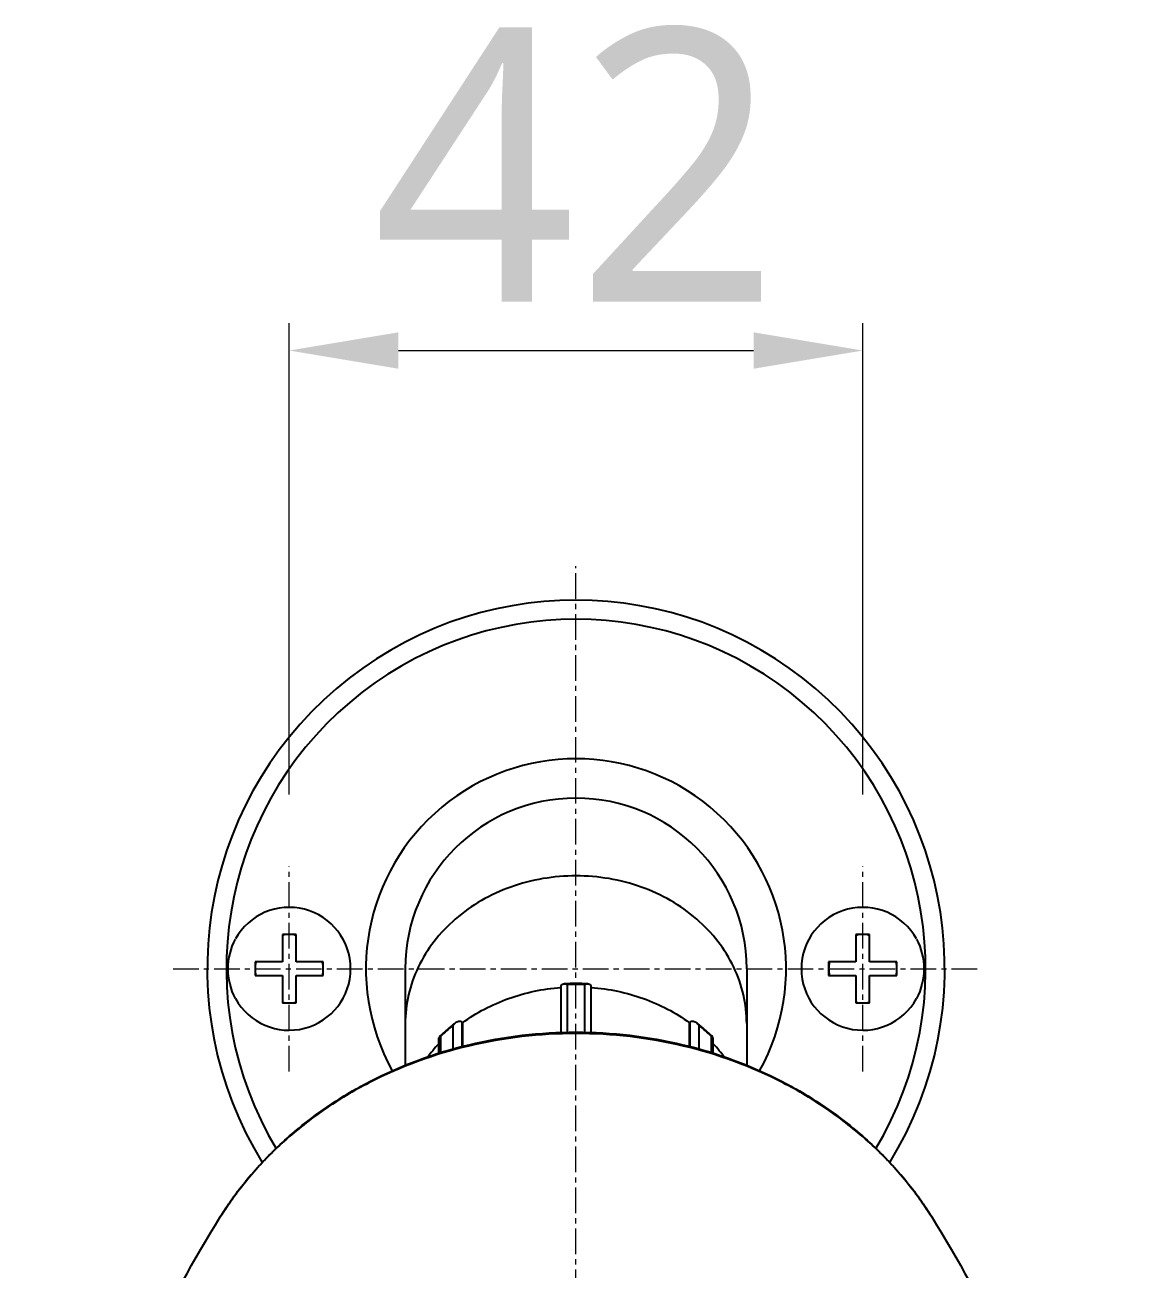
# Model space of a CAD drawing. Extents: x 0 to 3160, y 0 to 2315.
# Drawn here: x 986.9 to 1067.6, y 1402.4 to 1493.5 of the extents above; entities that cross this region are included whole.
import ezdxf

# ---------------------------------------------------------------- set-up
doc = ezdxf.new("R2010")
doc.units = 0
doc.header["$LTSCALE"] = 10
doc.header["$MEASUREMENT"] = 0
doc.header["$PDMODE"] = 3
doc.header["$PDSIZE"] = -10
doc.linetypes.add('CENTER', pattern=[0.6, 0.375, -0.075, 0.075, -0.075])
doc.linetypes.add('CENTER2', pattern=[28.575, 19.05, -3.175, 3.175, -3.175])
doc.layers.get('0').update_dxf_attribs({"linetype": 'CONTINUOUS'})
doc.layers.get('DEFPOINTS').update_dxf_attribs({"linetype": 'CONTINUOUS'})
doc.layers.add('Cneter', color=1, linetype='CENTER2', lineweight=13)
doc.layers.add('DEF_LAYER_ASSEM_MEMBER', color=7, linetype='CONTINUOUS')
doc.layers.add('MEMBER', color=7, linetype='CONTINUOUS')
doc.styles.add('Daelim Dimension', font='')
doc.styles.get('Daelim Dimension').set_extended_font_data('NanumGothic')
doc.dimstyles.new('DEFAULT', dxfattribs={"dimscale": 2, "dimtxt": 2, "dimasz": 2, "dimexe": 0, "dimexo": 2, "dimgap": 1, "dimtad": 1, "dimdec": 1, "dimzin": 9, "dimdsep": 46, "dimtxsty": 'Daelim Dimension', "dimcen": 0.5, "dimclrd": 252, "dimclre": 252, "dimclrt": 3, "dimadec": 1, "dimazin": 0, "dimtfac": 1, "dimtdec": 1, "dimtix": 1, "dimtmove": 0, "dimatfit": 3, "dimfxl": 1, "dimtolj": 1, "dimtzin": 1, "dimlwd": 9, "dimlwe": 9, "dimarcsym": 0})

# ---------------------------------------------------------------- blocks, each defined once
blk = doc.blocks.new('*D4')
at = {"color": 5, "lineweight": 9, "ltscale": 0.5, "transparency": 16777216}
for p, q in [((1006.238, 1437.168), (1006.238, 1471.684)), ((1048.238, 1437.168), (1048.238, 1471.684)), ((1014.238, 1469.684), (1040.238, 1469.684))]:
    blk.add_line(p, q, dxfattribs=at)
at = {"color": 5, "ltscale": 0.5, "transparency": 16777216}
for points in [[(1014.238, 1471.017), (1014.238, 1468.351), (1006.238, 1469.684)], [(1040.238, 1471.017), (1040.238, 1468.351), (1048.238, 1469.684)]]:
    blk.add_solid(points, dxfattribs=at)
at = {"layer": 'DEFPOINTS', "color": 0, "ltscale": 0.5, "transparency": 16777216}
for p in [(1048.238, 1469.684), (1006.238, 1433.168), (1048.238, 1433.168)]:
    blk.add_point(p, dxfattribs=at)
at = {"color": 7, "ltscale": 0.5, "transparency": 16777216, "insert": (1027.238, 1493.258), "char_height": 20, "attachment_point": 2, "style": 'Daelim Dimension'}
blk.add_mtext('\\A1;42', dxfattribs=at)

msp = doc.modelspace()

# ---------------------------------------------------------------- linework, layer by layer
at = {"color": 7, "linetype": 'Continuous'}
for p, q in [((1026.138, 1423.057), (1026.138, 1419.681)), ((1028.338, 1419.683), (1028.338, 1423.057)), ((1018.928, 1420.442), (1018.928, 1418.677)), ((1035.549, 1418.674), (1035.549, 1420.442)), ((1017.202, 1418.16), (1017.202, 1419.338)), ((1037.274, 1418.162), (1037.274, 1419.338))]:
    msp.add_line(p, q, dxfattribs=at)
at = {"color": 9, "linetype": 'Continuous'}
for p, q in [((1026.615, 1419.712), (1026.615, 1423.24)), ((1027.862, 1423.24), (1027.862, 1419.716)), ((1018.214, 1420.227), (1018.214, 1418.516)), ((1018.904, 1418.673), (1018.904, 1420.462)), ((1035.572, 1420.462), (1035.572, 1418.67)), ((1036.263, 1418.52), (1036.263, 1420.227)), ((1017.333, 1418.206), (1017.333, 1419.463)), ((1037.144, 1419.463), (1037.144, 1418.208))]:
    msp.add_line(p, q, dxfattribs=at)
at = {"color": 7, "linetype": 'Continuous'}
for centre, radius, start, end in [((1027.238, 1407.919), 15.401, 86.74852, 93.25148), ((1026.107, 1410.324), 12.703, 128.5579, 133.83338), ((1026.272, 1410.12), 12.965, 127.42697, 128.56552), ((1018.192, 1419.593), 1.124, 49.09688, 50.65352), ((1036.285, 1419.593), 1.124, 129.34648, 130.90312), ((1028.205, 1410.12), 12.965, 51.43448, 52.57303), ((1028.423, 1410.385), 12.622, 46.14971, 51.459), ((1025.904, 1410.543), 12.405, 133.85851, 134.33356), ((1028.572, 1410.543), 12.405, 45.66644, 46.14149), ((1025.48, 1411.187), 11.326, 137.07168, 143.86917), ((1028.926, 1411.129), 11.417, 36.16412, 42.90125)]:
    msp.add_arc(centre, radius, start, end, dxfattribs=at)
at = {"color": 9, "linetype": 'Continuous'}
for centre, radius, start, end in [((1027.238, 1407.778), 15.475, 87.6918, 92.3082), ((1026.028, 1410.314), 12.622, 128.24604, 133.54075), ((1028.394, 1410.25), 12.706, 46.47678, 51.73643)]:
    msp.add_arc(centre, radius, start, end, dxfattribs=at)
at = {"color": 7, "linetype": 'Continuous'}
for points, start_tangent, end_tangent in [([(1018.928, 1420.442), (1020.536, 1421.443), (1022.302, 1422.219), (1024.184, 1422.752), (1026.138, 1423.029)], (0.807888, 0.589336), (0.997265, 0.073914)), ([(1026.138, 1423.057), (1026.157, 1423.161), (1026.208, 1423.235), (1026.28, 1423.278), (1026.365, 1423.295)], (0, 1), (0.998372, 0.057034)), ([(1026.365, 1423.295), (1026.424, 1423.294), (1026.615, 1423.24)], (0.998372, 0.057034), (0.911652, -0.410964)), ([(1027.862, 1423.24), (1027.926, 1423.266), (1028.112, 1423.295)], (0.911652, 0.410964), (0.998372, -0.057036)), ([(1028.112, 1423.295), (1028.197, 1423.278), (1028.269, 1423.235), (1028.319, 1423.161), (1028.338, 1423.057)], (0.998372, -0.057036), (0, -1)), ([(1028.338, 1423.029), (1030.293, 1422.752), (1032.175, 1422.219), (1033.941, 1421.443), (1035.549, 1420.442)], (0.997265, -0.073914), (0.807888, -0.589336)), ([(1018.392, 1420.416), (1018.343, 1420.375), (1018.214, 1420.227)], (-0.793911, -0.608035), (-0.567042, -0.823689)), ([(1018.904, 1420.462), (1018.778, 1420.525), (1018.642, 1420.529), (1018.512, 1420.489), (1018.392, 1420.416)], (-0.773434, 0.633876), (-0.793911, -0.608035)), ([(1036.085, 1420.416), (1035.965, 1420.489), (1035.834, 1420.529), (1035.698, 1420.525), (1035.572, 1420.462)], (-0.79391, 0.608035), (-0.773434, -0.633876)), ([(1036.263, 1420.227), (1036.223, 1420.28), (1036.085, 1420.416)], (-0.567042, 0.823689), (-0.79391, 0.608035)), ([(1001.192, 1406.217), (1003.343, 1409.17), (1005.918, 1411.837), (1008.869, 1414.173), (1012.143, 1416.139), (1019.419, 1418.837), (1027.238, 1419.756), (1035.058, 1418.837), (1042.334, 1416.139), (1045.608, 1414.173), (1048.559, 1411.837), (1051.134, 1409.17), (1053.284, 1406.217)], (0.529878, 0.848074), (0.529878, -0.848074)), ([(1017.235, 1419.416), (1017.211, 1419.381), (1017.202, 1419.338)], (-0.715449, -0.698665), (0, -1)), ([(1017.333, 1419.463), (1017.303, 1419.455), (1017.235, 1419.416)], (-0.976201, -0.216866), (-0.715449, -0.698665)), ([(1037.241, 1419.416), (1037.222, 1419.432), (1037.144, 1419.463)], (-0.715449, 0.698665), (-0.976201, 0.216866)), ([(1037.274, 1419.338), (1037.266, 1419.381), (1037.241, 1419.416)], (0, 1), (-0.715449, 0.698665)), ([(986.887, 1363.015), (988.702, 1374.731), (991.759, 1386.001), (995.968, 1396.581), (1001.192, 1406.217)], (0.098663, 0.995121), (0.529878, 0.848074)), ([(1053.284, 1406.217), (1058.509, 1396.581), (1062.718, 1386.001), (1065.774, 1374.731), (1067.59, 1363.015)], (0.529878, -0.848074), (0.098663, -0.995121))]:
    msp.add_spline(points, degree=3, dxfattribs=dict(at, start_tangent=start_tangent, end_tangent=end_tangent))
at = {"color": 9, "linetype": 'Continuous', "start_tangent": (-0.529881, 0.848072), "end_tangent": (-0.529881, -0.848072)}
msp.add_spline([(1053.284, 1406.217), (1051.162, 1409.128), (1048.608, 1411.767), (1045.669, 1414.086), (1042.398, 1416.043), (1035.1, 1418.738), (1027.238, 1419.658), (1019.376, 1418.738), (1012.078, 1416.043), (1008.807, 1414.086), (1005.868, 1411.767), (1003.315, 1409.128), (1001.192, 1406.217)], degree=3, dxfattribs=at)
at = {"layer": 'Cneter', "linetype": 'CENTER', "lineweight": 5, "ltscale": 0.5}
for p, q in [((1027.238, 476.496), (1027.238, 1453.898)), ((1006.238, 1416.878), (1006.238, 1431.918)), ((1048.238, 1416.878), (1048.238, 1431.918)), ((997.738, 1424.398), (1056.738, 1424.398))]:
    msp.add_line(p, q, dxfattribs=at)
at = {"layer": 'DEF_LAYER_ASSEM_MEMBER', "color": 7, "linetype": 'Continuous'}
for p, q in [((1014.738, 1424.398), (1014.738, 1417.335)), ((1039.738, 1424.398), (1039.738, 1417.335))]:
    msp.add_line(p, q, dxfattribs=at)
for centre, radius, start, end in [((1027.238, 1424.398), 27, 328.28079, 211.71921), ((1027.238, 1424.398), 12.5, 0, 180), ((1006.238, 1424.398), 4.5, 208.9957, 151.0043), ((1048.238, 1424.398), 4.5, 28.9957, 331.0043), ((1006.238, 1424.398), 2.5, 98.18182, 101.19899), ((1006.238, 1424.398), 2.5, 78.80101, 81.81818), ((1048.238, 1424.398), 2.5, 98.18182, 101.19899), ((1048.238, 1424.398), 2.5, 78.80101, 81.81818), ((1006.238, 1424.398), 2.5, 168.61884, 191.38116), ((1006.238, 1424.398), 2.5, 348.61884, 11.38116), ((1048.238, 1424.398), 2.5, 168.61884, 191.38116), ((1048.238, 1424.398), 2.5, 348.61884, 11.38116), ((1006.238, 1424.398), 2.5, 258.80101, 261.81818), ((1006.238, 1424.398), 2.5, 278.18182, 281.19899), ((1048.238, 1424.398), 2.5, 258.80101, 261.81818), ((1048.238, 1424.398), 2.5, 278.18182, 281.19899)]:
    msp.add_arc(centre, radius, start, end, dxfattribs=at)
at = {"layer": 'DEF_LAYER_ASSEM_MEMBER', "color": 9, "linetype": 'Continuous'}
for radius, start, end in [(25.598, 329.03658, 210.96342), (15.382, 330.9594, 209.0406)]:
    msp.add_arc((1027.238, 1424.398), radius, start, end, dxfattribs=at)
for points, start_tangent, end_tangent in [([(1027.238, 1431.204), (1022.455, 1430.38), (1018.4, 1428.033), (1016.845, 1426.393), (1015.69, 1424.521), (1014.979, 1422.491), (1014.738, 1420.379)], (-1, 0), (0, -1)), ([(1039.738, 1420.379), (1039.498, 1422.491), (1038.787, 1424.521), (1037.632, 1426.393), (1036.077, 1428.033), (1032.022, 1430.38), (1027.238, 1431.204)], (0, 1), (-1, 0))]:
    msp.add_spline(points, degree=3, dxfattribs=dict(at, start_tangent=start_tangent, end_tangent=end_tangent))
at = {"layer": 'DEF_LAYER_ASSEM_MEMBER', "color": 7, "linetype": 'Continuous'}
for points, start_tangent, end_tangent in [([(1001.767, 1424.398), (1002.302, 1426.579)], (0, 1), (0.463101, 0.886305)), ([(1052.174, 1426.579), (1052.71, 1424.398)], (0.463101, -0.886305), (0, -1)), ([(1002.302, 1422.217), (1001.767, 1424.398)], (-0.463101, 0.886305), (0, 1)), ([(1052.71, 1424.398), (1052.174, 1422.217)], (0, -1), (-0.463101, -0.886305))]:
    msp.add_spline(points, degree=3, dxfattribs=dict(at, start_tangent=start_tangent, end_tangent=end_tangent))
at = {"layer": 'MEMBER', "color": 7, "linetype": 'Continuous'}
for p, q in [((1005.738, 1426.898), (1005.738, 1424.898)), ((1006.738, 1426.898), (1005.738, 1426.898)), ((1006.738, 1424.898), (1006.738, 1426.898)), ((1047.738, 1426.898), (1047.738, 1424.898)), ((1048.738, 1426.898), (1047.738, 1426.898)), ((1048.738, 1424.898), (1048.738, 1426.898)), ((1003.738, 1424.898), (1003.738, 1423.898)), ((1005.738, 1424.898), (1003.738, 1424.898)), ((1008.738, 1424.898), (1006.738, 1424.898)), ((1008.738, 1423.898), (1008.738, 1424.898)), ((1045.738, 1424.898), (1045.738, 1423.898)), ((1047.738, 1424.898), (1045.738, 1424.898)), ((1050.738, 1424.898), (1048.738, 1424.898)), ((1050.738, 1423.898), (1050.738, 1424.898)), ((1003.738, 1423.898), (1005.738, 1423.898)), ((1005.738, 1423.898), (1005.738, 1421.898)), ((1006.738, 1421.898), (1006.738, 1423.898)), ((1006.738, 1423.898), (1008.738, 1423.898)), ((1045.738, 1423.898), (1047.738, 1423.898)), ((1047.738, 1423.898), (1047.738, 1421.898)), ((1048.738, 1421.898), (1048.738, 1423.898)), ((1048.738, 1423.898), (1050.738, 1423.898)), ((1005.738, 1421.898), (1006.738, 1421.898)), ((1047.738, 1421.898), (1048.738, 1421.898))]:
    msp.add_line(p, q, dxfattribs=at)

# ---------------------------------------------------------------- dimensions: what is measured, and where the dimension line sits
at = {"color": 5, "ltscale": 0.5}
dim = msp.add_linear_dim(base=(1048.238, 1469.684), p1=(1006.238, 1433.168), p2=(1048.238, 1433.168), dimstyle='DEFAULT', override={"dimtxt": 10, "dimasz": 4, "dimexe": 1, "dimclrd": 5, "dimclre": 5, "dimclrt": 7}, dxfattribs=at)
dim.commit()
dim.dimension.update_dxf_attribs({"geometry": '*D4', "text_midpoint": (1027.238, 1469.684), "dimtype": 160})

doc.saveas('drawing.dxf')
